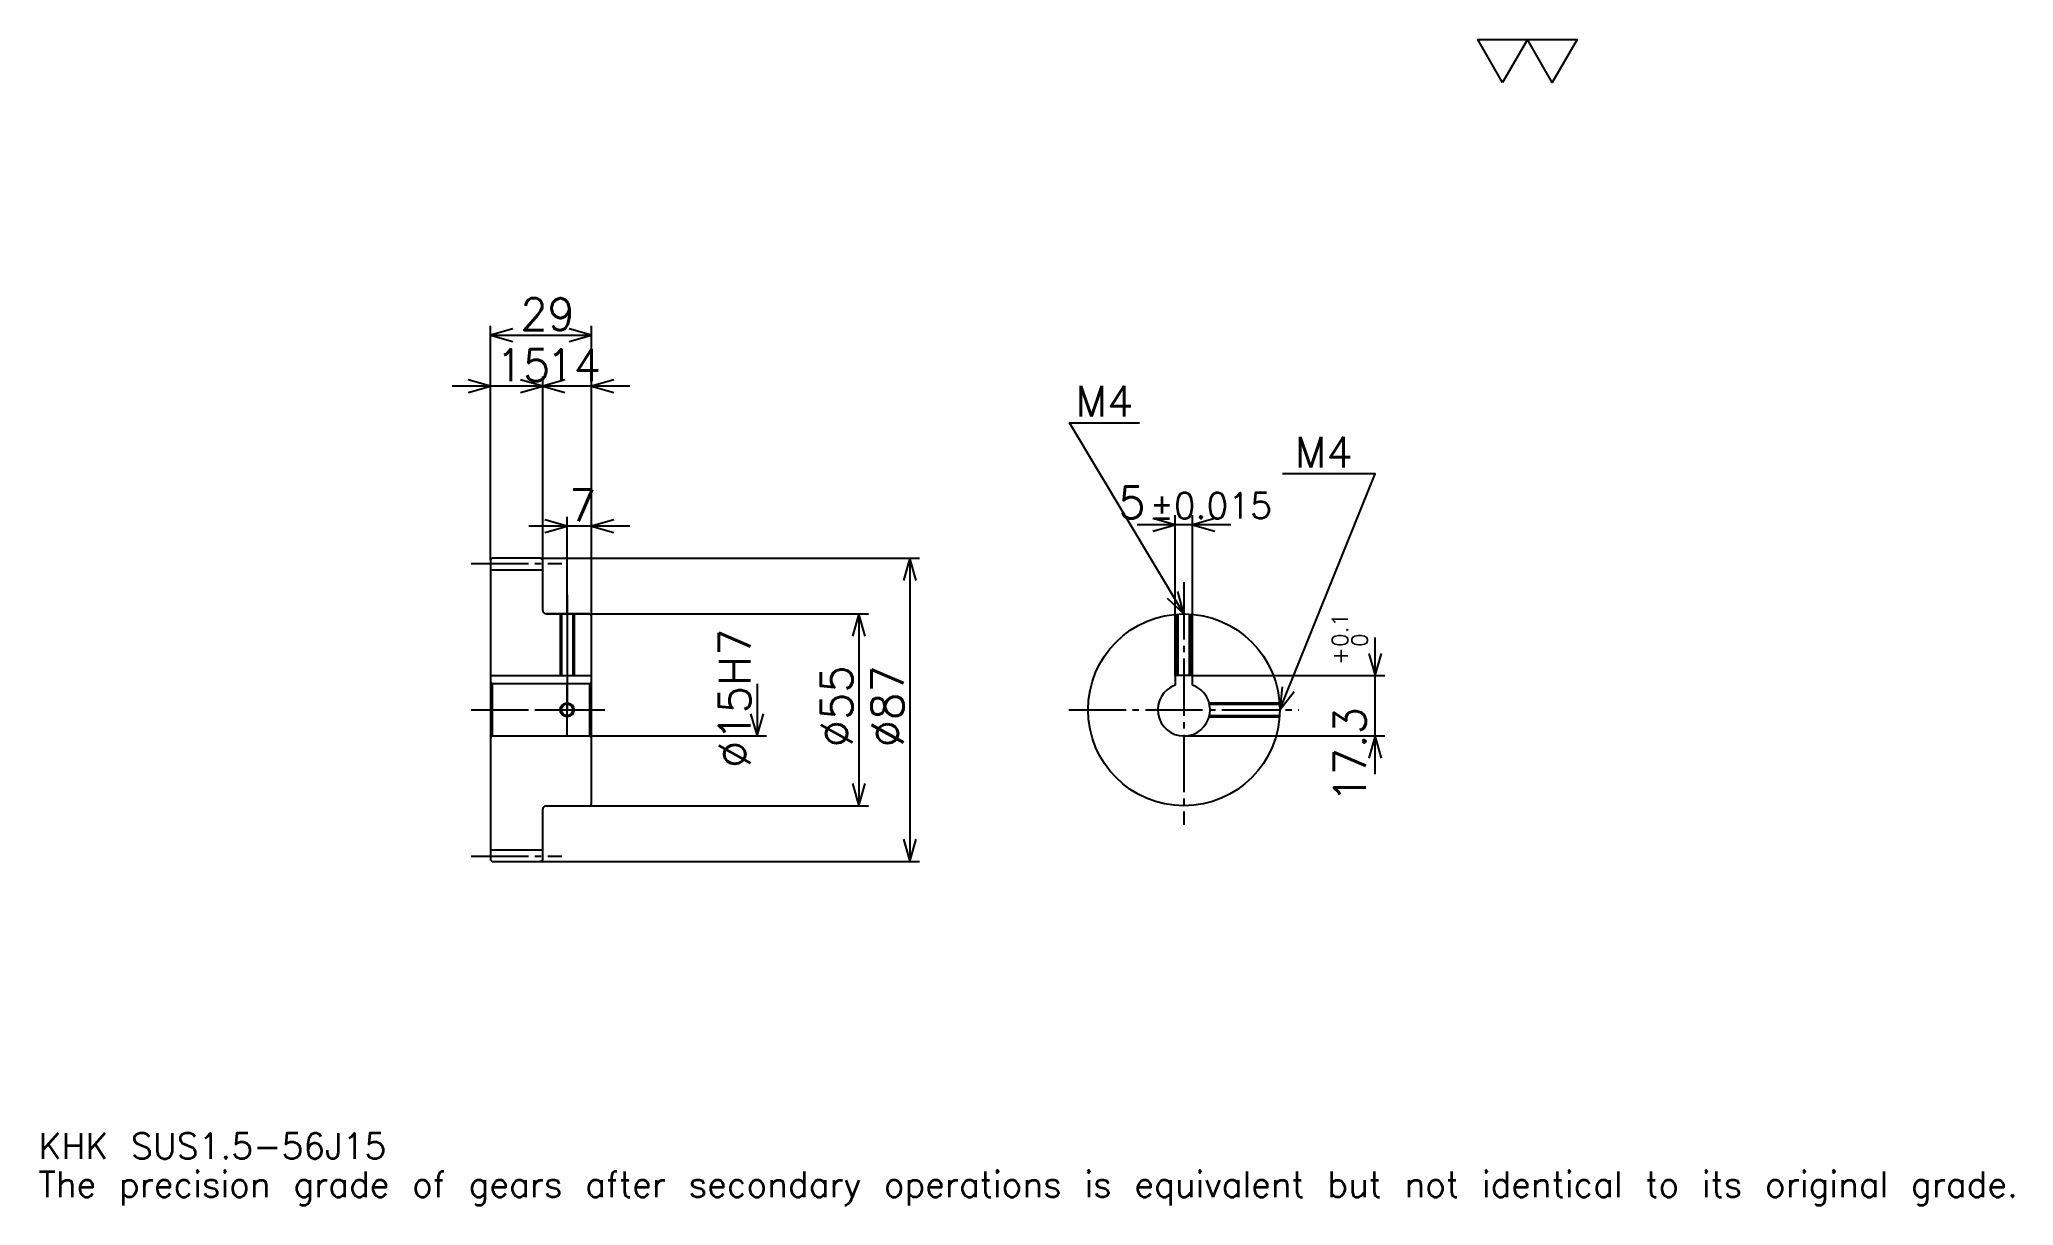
# Model space of a CAD drawing. Extents: x 19 to 585, y 7 to 341.
import ezdxf

# ---------------------------------------------------------------- set-up
doc = ezdxf.new("R2010")
doc.units = 0
doc.linetypes.add('DASHDOT', pattern=[21.913044, 16.434783, -1.826087, 1.826087, -1.826087])
doc.layers.get('0').update_dxf_attribs({"linetype": 'CONTINUOUS'})
doc.layers.add('DASHDOT', color=6, linetype='DASHDOT')
doc.styles.add('KANJI', font='TXT', dxfattribs={"bigfont": 'BIGFONT'})

msp = doc.modelspace()

# ---------------------------------------------------------------- linework, layer by layer
at = {"color": 5}
for p, q in [((147.913055, 192.32608), (147.913055, 258.978241)), ((147.913055, 256.239136), (176.913055, 256.239136)), ((176.913055, 192.32608), (176.913055, 258.978241)), ((162.913055, 192.32608), (162.913055, 244.369568)), ((173.869583, 241.630432), (136.956528, 241.630432)), ((187.869568, 241.630432), (151.956528, 241.630432)), ((169.913055, 192.32608), (169.913055, 204.195648)), ((344.347839, 158.626083), (344.347839, 204.630432)), ((349.347839, 158.626083), (349.347839, 204.630432)), ((187.869568, 201.456512), (158.956528, 201.456512)), ((360.304382, 201.891296), (333.391296, 201.891296)), ((147.913055, 191.82608), (147.913055, 192.32608)), ((162.413055, 192.32608), (176.913055, 192.32608)), ((162.913055, 191.82608), (162.913055, 192.32608)), ((169.913055, 176.32608), (169.913055, 192.32608)), ((169.913055, 176.32608), (169.913055, 192.32608)), ((176.913055, 192.32608), (270.956543, 192.32608)), ((176.913055, 175.82608), (176.913055, 192.32608)), ((268.217407, 192.32608), (268.217407, 105.32608)), ((163.913055, 176.32608), (176.913055, 176.32608)), ((176.913055, 176.32608), (256.347839, 176.32608)), ((253.608704, 176.32608), (253.608704, 121.32608)), ((401.739136, 130.369568), (401.739136, 169.582596)), ((349.347839, 158.626083), (404.478271, 158.626083)), ((224.391312, 156.32608), (224.391312, 141.32608)), ((176.913055, 141.32608), (227.130432, 141.32608)), ((346.847839, 141.32608), (404.478271, 141.32608)), ((163.913055, 121.32608), (176.913055, 121.32608)), ((176.913055, 121.32608), (256.347839, 121.32608)), ((162.413055, 105.32608), (176.913055, 105.32608)), ((176.913055, 105.32608), (270.956543, 105.32608))]:
    msp.add_line(p, q, dxfattribs=at)
at = {"color": 4}
for p, q in [((147.913055, 188.95108), (162.913055, 188.95108)), ((147.913055, 158.626083), (176.913055, 158.626083)), ((148.413055, 156.32608), (148.413055, 141.32608)), ((176.413055, 156.32608), (176.913055, 156.82608)), ((176.413055, 141.32608), (176.913055, 140.82608)), ((147.913055, 108.70108), (162.913055, 108.70108))]:
    msp.add_line(p, q, dxfattribs=at)
at = {"color": 7}
msp.add_lwpolyline([(438.260864, 328.695648), (431.13913, 341.040009), (459.626068, 341.040009), (452.504333, 328.695648), (445.382599, 341.040009), (438.260864, 328.695648)], dxfattribs=at)
at = {"color": 5}
for points in [[(154.304367, 258.065216), (147.913055, 256.239136), (154.304367, 254.413025)], [(170.521759, 254.413025), (176.913055, 256.239136), (170.521759, 258.065216)], [(141.521744, 239.804352), (147.913055, 241.630432), (141.521744, 243.456512)], [(156.521759, 239.804352), (162.913055, 241.630432), (156.521759, 243.456512)], [(169.304352, 243.456512), (162.913055, 241.630432), (169.304352, 239.804352)], [(183.304352, 243.456512), (176.913055, 241.630432), (183.304352, 239.804352)], [(346.847839, 176.32608), (313.978271, 231.108688), (334.065247, 231.108688)], [(374.347839, 148.82608), (401.739136, 216.5), (375.078247, 216.5)], [(163.521759, 199.630432), (169.913055, 201.456512), (163.521759, 203.282608)], [(183.304352, 203.282608), (176.913055, 201.456512), (183.304352, 199.630432)], [(337.956543, 200.065216), (344.347839, 201.891296), (337.956543, 203.717377)], [(355.739136, 203.717377), (349.347839, 201.891296), (355.739136, 200.065216)], [(270.043488, 185.934784), (268.217407, 192.32608), (266.391296, 185.934784)], [(341.993683, 180.867065), (346.847839, 176.32608), (345.125397, 182.746094)], [(255.434799, 169.934784), (253.608704, 176.32608), (251.782623, 169.934784)], [(399.913055, 165.01738), (401.739136, 158.626083), (403.565216, 165.01738)], [(375.053101, 155.435623), (374.347839, 148.82608), (378.438477, 154.065369)], [(222.565216, 147.717392), (224.391312, 141.32608), (226.217407, 147.717392)], [(403.565216, 134.934784), (401.739136, 141.32608), (399.913055, 134.934784)], [(251.782623, 127.717384), (253.608704, 121.32608), (255.434799, 127.717384)], [(266.391296, 111.717384), (268.217407, 105.32608), (270.043488, 111.717384)]]:
    msp.add_lwpolyline(points, dxfattribs=at)
at = {"color": 4}
for points in [[(162.913055, 177.32608), (162.913055, 191.82608), (162.413055, 192.32608), (148.413055, 192.32608), (147.913055, 191.82608), (147.913055, 140.82608)], [(163.913055, 121.32608), (176.413055, 121.32608), (176.913055, 121.82608), (176.913055, 175.82608), (176.413055, 176.32608), (163.913055, 176.32608)], [(167.913055, 176.32608), (167.913055, 158.626083)], [(168.29306, 176.32608), (168.29306, 158.626083)], [(171.533051, 176.32608), (171.533051, 158.626083)], [(171.913055, 176.32608), (171.913055, 158.626083)], [(344.847839, 158.626083), (344.847839, 176.25325)], [(345.227844, 158.626083), (345.227844, 176.27832)], [(348.467834, 158.626083), (348.467834, 176.27832)], [(348.847839, 158.626083), (348.847839, 176.25325)], [(349.347839, 155.897156), (349.347839, 158.626083), (344.347839, 158.626083), (344.347839, 155.897156)], [(147.913055, 140.82608), (148.413055, 141.32608), (176.413055, 141.32608), (176.413055, 156.32608), (148.413055, 156.32608), (147.913055, 156.82608)], [(354.076233, 150.82608), (374.275024, 150.82608)], [(354.170776, 150.446075), (374.300079, 150.446075)], [(354.076233, 146.82608), (374.275024, 146.82608)], [(354.170776, 147.206085), (374.300079, 147.206085)], [(147.913055, 140.82608), (147.913055, 105.82608), (148.413055, 105.32608), (162.413055, 105.32608), (162.913055, 105.82608), (162.913055, 120.32608)]]:
    msp.add_lwpolyline(points, dxfattribs=at)
for centre, radius in [((346.847839, 148.82608), 27.5), ((169.913055, 148.82608), 1.62)]:
    msp.add_circle(centre, radius, dxfattribs=at)
at = {"color": 7}
msp.add_circle((169.913055, 148.82608), 2, dxfattribs=at)
at = {"color": 4}
for centre, radius, start, end in [((163.913055, 177.32608), 1, 180, 270), ((346.847839, 148.82608), 7.5, 109.47122094, 70.52877906), ((163.913055, 120.32608), 1, 90, 180)]:
    msp.add_arc(centre, radius, start, end, dxfattribs=at)
at = {"layer": 'DASHDOT', "color": 7}
for p, q in [((142.434799, 190.82608), (168.391312, 190.82608)), ((346.847839, 185.456512), (346.847839, 115.847824)), ((169.913055, 176.32608), (169.913055, 148.82608)), ((142.434799, 148.82608), (182.391312, 148.82608)), ((313.869568, 148.82608), (379.826111, 148.82608)), ((142.434799, 106.82608), (168.391312, 106.82608))]:
    msp.add_line(p, q, dxfattribs=at)
for points in [[(169.913055, 181.804337), (169.913055, 153.147827)], [(169.913055, 141.347824), (169.913055, 156.304337)], [(162.434799, 148.82608), (177.391312, 148.82608)]]:
    msp.add_lwpolyline(points, dxfattribs=at)

# ---------------------------------------------------------------- texts
at = {"color": 7, "style": 'KANJI'}
for s, height, p in [('29', 9.130435, (156.478271, 257.699982)), ('15', 9.130435, (149.478271, 243.091309)), ('14', 9.130435, (163.978271, 243.091309)), ('M4', 8.765218, (315.804382, 232.934784)), ('M4', 8.765218, (378.730438, 218.32608)), ('7', 9.130435, (170.445663, 202.917389)), ('5', 9.130435, (328.000793, 203.717377)), ('%%p0.015', 7.304348, (337.038818, 203.717377)), ('KHK SUS1.5-56J15', 7.304348, (18.26087, 20.086956)), ('The precision grade of gears after secondary operations is equivalent but not identical to its original grade.', 7.304348, (18.26087, 9.130435))]:
    msp.add_text(s, height=height, dxfattribs=at).set_placement(p)
for s, height, p in [('%%c15H7', 9.130435, (222.565216, 132.16304)), ('0.1', 4.565217, (393.886963, 166.845123)), ('0', 4.565217, (399.547852, 166.845123)), ('+', 4.565217, (393.886963, 161.732071)), ('%%c55', 9.130435, (251.782623, 138.097824)), ('%%c87', 9.130435, (266.391296, 138.097824)), ('17.3', 9.130435, (399, 122.211937))]:
    msp.add_text(s, height=height, rotation=90, dxfattribs=at).set_placement(p)

doc.saveas('drawing.dxf')
